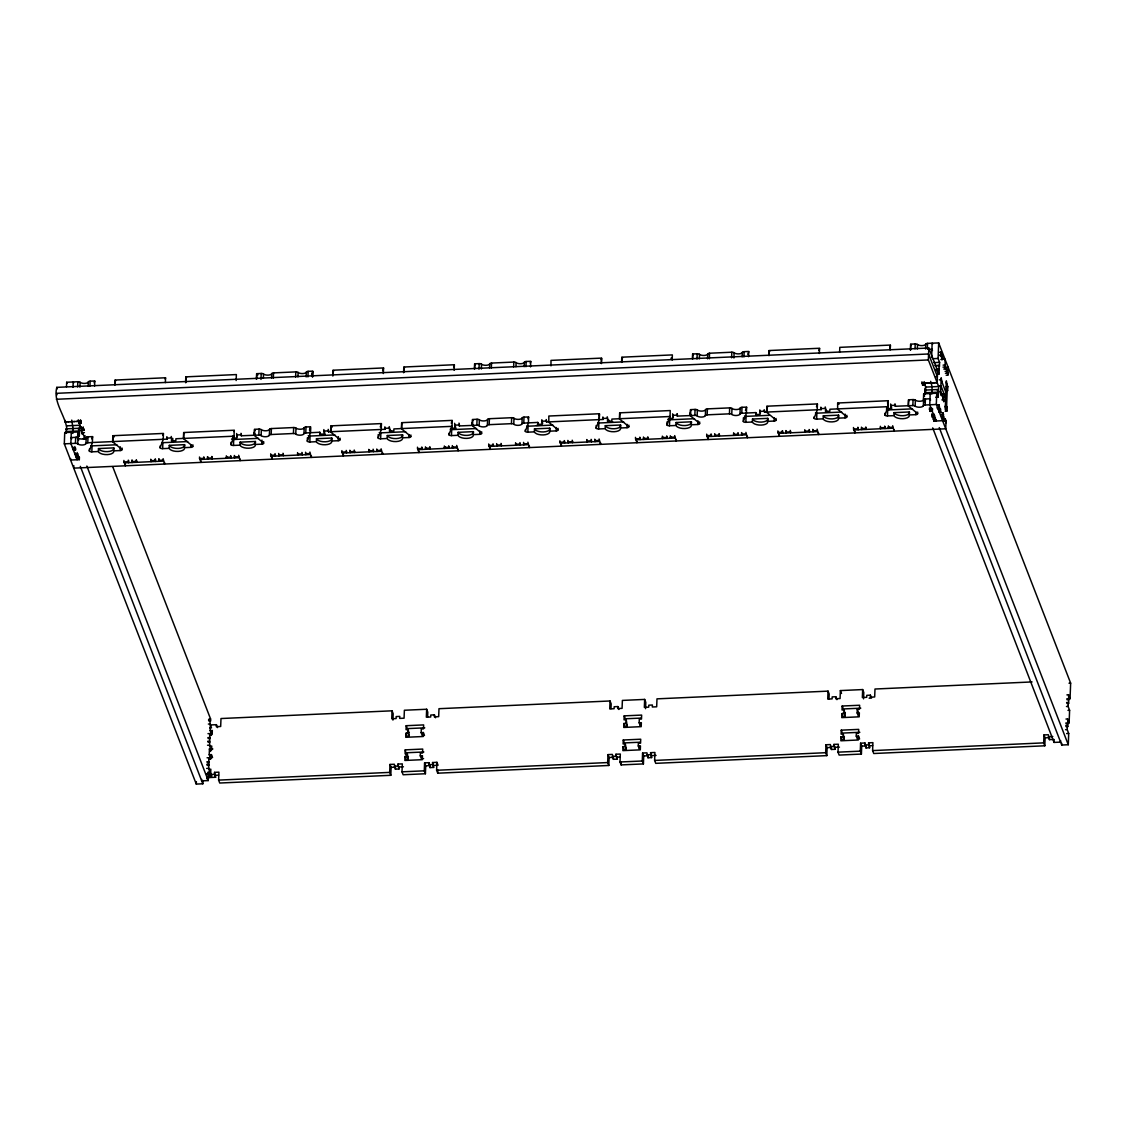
<?xml version="1.0" encoding="UTF-8"?>
<svg xmlns="http://www.w3.org/2000/svg" width="1127" height="1127" viewBox="0 0 1127 1127"><rect width="100%" height="100%" fill="white"/><g stroke="black" fill="none" stroke-linecap="round" stroke-linejoin="round"><path stroke-width="1.5" d="M66.916 429.81C66.084 416.286 52.772 402.48 56.815 387.364L928.817 348.018L937.608 370.698L935.706 370.783M202.945 780.546L202.818 783.786L196.281 784.082L64.309 443.841L64.732 432.585L79.482 431.909L79.327 435.881L77.693 435.966M66.099 421.921L65.155 421.963L65.211 420.399M66.507 386.702L66.676 382.264L77.819 381.729A2.212 0.972 2.2 0 1 80.13 382.292A4.423 1.944 2.2 0 0 84.736 383.405A4.423 1.944 2.2 0 0 88.343 381.912A2.212 0.972 2.2 0 1 90.146 381.18L94.753 380.968L94.583 386.096M66.366 433.247L66.127 428.852L79.2 428.26L79.58 429.232L78.355 429.288M71.748 420.103L73.072 428.781M73.016 387.308L73.213 381.94L73.607 382.983M70.649 458.562L70.592 460.041L79.313 459.647L79.411 457.041M72.889 433.444L72.663 428.556L72.945 429.288M72.663 446.602L72.607 448.081L74.791 447.982L75.537 449.927L73.354 450.025L73.438 447.982M73.833 465.662L73.734 468.142L945.736 428.795L946.046 420.85L945.285 418.906L943.651 418.976M74.791 447.982L74.847 446.503M74.988 452.589L74.931 454.082L77.115 453.984L77.862 455.928L75.678 456.026L75.777 453.787M92.372 442.573L87.779 442.784A2.212 0.972 2.2 0 0 85.976 443.531A4.423 1.944 2.2 0 1 82.37 445.01A4.423 1.944 2.2 0 1 77.749 443.897A2.212 0.972 2.2 0 0 75.439 443.348L75.678 437.389A2.212 0.972 2.2 0 1 77.974 437.938A4.423 1.944 2.2 0 0 82.595 439.051A4.423 1.944 2.2 0 0 86.201 437.572A2.212 0.972 2.2 0 1 88.005 436.825L92.597 436.614L92.386 442.855L89.287 450.955A2.212 0.972 2.2 0 0 91.836 451.828L98.387 451.533A7.748 3.409 2.2 0 0 107.333 454.604A7.748 3.409 2.2 0 0 113.644 450.856L120.18 450.561A2.212 0.972 2.2 0 0 121.984 449.49L122.04 447.997M77.622 386.955L77.819 381.729M75.537 449.927L75.608 448.067M76.439 456.322L76.368 457.801L78.552 457.703L79.313 459.647M77.115 453.984L77.171 452.49M78.707 440.037L77.622 437.234L77.819 431.993L79.327 435.881M78.284 419.808L80.989 428.499L83.173 428.401L83.933 430.345L80.116 430.528M77.242 456.773L77.129 459.746L70.846 443.545L71.283 432.289L71.705 433.388M77.749 443.897L77.974 437.938M79.932 387.139L80.13 382.292M79.073 421.089L78.989 423.315L81.158 423.217L81.243 420.991M77.862 455.928L77.946 453.688M79.482 431.909L79.2 428.26M78.552 457.703L78.608 456.224M79.58 429.232L79.608 424.935M81.158 423.217L80.468 419.793M80.989 428.499L81.059 426.64M80.327 466.353L202.818 783.786M81.862 427.471L81.665 432.43L82.426 434.374L82.496 432.388L84.131 436.6L84.201 438.952M83.173 428.401L83.229 426.922M83.933 430.345L83.99 428.866M84.877 438.924L85.004 435.571M85.976 443.531L86.201 437.572M88.188 386.012L88.343 381.912M87.103 437.699L87.131 436.966M86.864 466.057L208.227 780.574L201.691 780.87L201.747 779.377M87.779 442.784L88.005 436.825M89.963 386.026L90.146 381.18M89.287 450.955L89.357 449.095M91.836 451.828L92.076 445.869L116.87 444.756M98.387 451.533L98.5 448.56L113.757 447.87L113.644 450.856M112.615 441.671L112.841 435.712L163.415 433.43L163.204 439.671L160.09 447.771A2.212 0.972 2.2 0 0 162.654 448.645L169.191 448.349A7.748 3.409 2.2 0 0 178.151 451.406A7.748 3.409 2.2 0 0 184.448 447.658L190.998 447.363A2.212 0.972 2.2 0 0 192.802 446.292L192.858 444.799M114.799 384.899L114.982 380.053L165.556 377.77L165.373 382.617M115.01 384.8L115.179 380.334L115.757 380.799M120.18 450.561L120.321 446.827M125.379 464.324L125.322 465.817L123.871 460.436M128.633 460.478L128.548 462.704L128.239 460.239M132.268 460.309L132.183 462.549L131.873 460.084M136.621 460.295L136.55 462.352L136.226 459.886M151.131 460.196L151.074 461.69L150.764 459.224M155.526 459.252L155.441 461.492L155.117 459.027M159.161 459.098L159.076 461.323L158.752 458.872M160.09 447.771L160.175 445.898M162.654 448.645L162.88 442.686L187.688 441.559M164.627 462.563L164.57 464.042L163.119 458.675M93.471 442.446L167.19 439.121L166.866 436.656M167.19 439.121L167.247 437.628M169.191 448.349L169.304 445.362L184.574 444.672L184.448 447.658M172.459 441.291L171.219 436.459M171.543 438.952L171.459 440.939L175.826 440.742L175.897 438.755L233.993 436.191M172.67 441.869L172.811 438.459M183.419 438.473L183.659 432.514L234.233 430.232L234.022 436.473L230.908 444.573A2.212 0.972 2.2 0 0 233.472 445.447L240.009 445.151A7.748 3.409 2.2 0 0 248.954 448.208A7.748 3.409 2.2 0 0 255.265 444.461L261.802 444.165A2.212 0.972 2.2 0 0 263.605 443.094L263.662 441.601M185.589 382.447L185.8 376.855L236.374 374.573L236.149 380.532M185.786 382.729L185.997 377.136L186.575 377.601M190.998 447.363L191.097 444.756M200.958 460.915L200.902 462.408L199.451 457.027M204.184 457.801L204.128 459.295L203.804 456.829M207.847 456.9L207.762 459.126L207.438 456.674M196.281 784.082L196.366 781.617M212.186 457.069L212.115 458.928L211.806 456.477M206.438 773.714L208.072 773.643L208.227 780.574M209.735 773.756L208.439 764.374L206.805 764.444M207.058 757.795L208.692 757.724L208.918 762.669L208.805 765.346L207.171 765.416M210.594 751.413L209.326 741.2L207.692 741.27M207.988 733.663L209.622 733.592L209.847 738.537L209.707 742.172L208.072 742.242M209.861 727.943L211.496 727.873L209.988 723.985L210.143 720.012L208.509 720.083M208.509 773.291L209.636 776.207L211.82 776.109L210.679 773.192L208.509 773.291L208.453 774.615L214.482 774.348L215.609 777.264L206.692 777.672M209.213 754.724L211.397 754.625L212.538 757.541L210.355 757.64L209.213 754.724L209.397 750.117L211.58 750.018L211.735 746.046L209.552 746.144M211.284 733.508L210.157 730.592L210.369 724.957L216.398 724.689L217.525 727.605M208.889 721.055L210.524 720.984L210.594 718.998L112.7 466.62M209.636 776.094L209.58 777.531L208.072 773.643M210.284 759.26L210.411 756.118M211.214 735.424L211.327 732.268M210.679 773.192L210.834 769.22L208.664 769.318M211.397 754.625L211.242 758.598L209.073 758.696M226.71 456.787L226.654 458.28L226.33 455.815M214.482 774.348L214.567 772.361L218.92 772.164L218.61 780.109L219.751 783.026L390.801 775.306L391.111 767.36L389.984 764.444L394.337 764.247L395.394 769.149L399 768.98L397.958 764.078L402.311 763.881L402.001 771.826L403.142 774.756L425.414 773.742L425.724 765.797L424.583 762.88L428.95 762.683L430.007 767.586L433.613 767.431L432.557 762.528L436.924 762.331L438.051 765.247L433.698 765.444M216.398 724.689L216.328 726.676L220.681 726.478L220.991 718.533L392.041 710.813L393.182 713.729L392.929 720.083M215.609 777.264L214.567 772.361M230.908 444.573L230.993 442.333M231.077 456.59L231.007 458.083L230.697 455.618M233.472 445.447L233.698 439.488A2.212 0.972 2.2 0 1 231.556 439.051M234.712 456.055L234.641 457.914L234.331 455.463M237.219 436.698L236.628 433.515M236.938 436.008L236.867 437.994L232.5 438.192M240.192 459.154L240.136 460.633L238.685 455.266M240.009 445.151L240.121 442.164L255.378 441.474L255.265 444.461M320.913 435.177L319.786 432.261L305.769 432.951A2.212 0.972 2.2 0 0 303.966 433.684A4.423 1.944 2.2 0 1 300.36 435.177A4.423 1.944 2.2 0 1 295.753 434.064A2.212 0.972 2.2 0 0 293.443 433.501L271.17 434.515A2.212 0.972 2.2 0 0 269.367 435.247A4.423 1.944 2.2 0 1 265.761 436.727A4.423 1.944 2.2 0 1 261.14 435.628A2.212 0.972 2.2 0 0 258.83 435.064L241.305 435.783L240.981 433.317M241.305 435.783L241.361 434.289M254.378 435.191L254.068 432.726M254.237 435.276L254.463 429.317L259.069 429.105A2.212 0.972 2.2 0 1 261.365 429.669A4.423 1.944 2.2 0 0 265.986 430.768A4.423 1.944 2.2 0 0 269.592 429.288A2.212 0.972 2.2 0 1 271.396 428.556L293.668 427.542A2.212 0.972 2.2 0 1 295.978 428.105A4.423 1.944 2.2 0 0 300.599 429.218A4.423 1.944 2.2 0 0 304.205 427.725A2.212 0.972 2.2 0 1 306.009 426.992L310.601 426.781L310.376 432.74M256.392 379.25L256.618 373.671L261.21 373.46A2.212 0.972 2.2 0 1 263.521 374.009A4.423 1.944 2.2 0 0 268.127 375.122A4.423 1.944 2.2 0 0 271.734 373.643A2.212 0.972 2.2 0 1 273.537 372.896L295.823 371.896A2.212 0.972 2.2 0 1 298.12 372.445A4.423 1.944 2.2 0 0 302.74 373.558A4.423 1.944 2.2 0 0 306.347 372.079A2.212 0.972 2.2 0 1 308.15 371.346L312.743 371.135L312.517 377.094L312.771 371.417L311.601 374.446M256.604 379.151L256.815 373.939L257.956 374.882M258.83 435.064L259.069 429.105M260.985 379.419L261.21 373.46M261.14 435.628L261.365 429.669M263.352 378.108L263.521 374.009M261.802 444.165L261.971 440.065M269.367 435.247L269.592 429.288M271.565 378.108L271.734 373.643M271.17 434.515L271.396 428.556M273.34 378.123L273.537 372.896M272.17 457.703L272.114 459.196L270.663 453.815M275.397 454.59L275.34 456.083L275.016 453.618M279.031 454.435L278.975 455.914L278.651 453.463M283.384 454.237L283.328 455.717L283.018 453.265M293.443 433.501L293.668 427.542M295.612 377.108L295.823 371.896M295.753 434.064L295.978 428.105M297.951 376.925L298.12 372.445M297.922 453.575L297.866 455.069L297.542 452.603M302.29 453.378L302.233 454.871L301.909 452.406M303.966 433.684L304.205 427.725M306.164 376.925L306.347 372.079M305.769 432.951L306.009 426.992M307.939 376.925L308.15 371.346M305.924 453.209L305.854 454.702L305.544 452.237M340.044 438.164L339.988 439.643A2.212 0.972 2.2 0 1 338.185 440.713L331.634 441.009A7.748 3.409 2.2 0 1 325.337 444.756A7.748 3.409 2.2 0 1 316.377 441.699L309.84 441.995A2.212 0.972 2.2 0 1 307.291 441.122L307.417 437.769M309.84 441.995L310.066 436.036A2.212 0.972 2.2 0 1 308.235 435.755M311.404 455.928L311.348 457.421L309.897 452.04M316.377 441.699L316.49 438.727L331.761 438.037L331.634 441.009M319.786 432.261L319.702 434.247L324.069 434.05L324.139 432.064M325.069 434.402L323.829 429.57M385.237 427.795L385.18 429.288L328.506 431.838L328.182 429.373M328.506 431.838L328.563 430.345M330.605 431.824L330.845 425.865L381.419 423.583L381.208 429.824L378.094 437.924A2.212 0.972 2.2 0 0 380.658 438.797L387.195 438.502A7.748 3.409 2.2 0 0 396.14 441.559A7.748 3.409 2.2 0 0 402.452 437.811L408.988 437.515A2.212 0.972 2.2 0 0 410.792 436.445L410.862 434.966M332.775 375.812L332.986 370.219L383.56 367.937L383.349 373.53M332.986 375.714L333.183 370.487L333.761 370.966M338.185 440.713L338.339 436.614M343.383 454.491L343.326 455.984L341.875 450.603M346.609 451.378L346.553 452.871L346.228 450.406M350.243 451.209L350.187 452.702L349.863 450.237M354.611 451.011L354.554 452.505L354.23 450.039M369.149 450.18L369.078 451.857L368.754 449.391M373.502 450.166L373.446 451.659L373.122 449.194M377.136 449.997L377.08 451.49L376.756 449.025M378.094 437.924L378.221 434.571M380.658 438.797L380.884 432.838A2.212 0.972 2.2 0 1 379.235 432.627M382.617 452.716L382.56 454.209L381.109 448.828M385.18 429.288L384.87 426.823M387.195 438.502L387.308 435.529L402.564 434.839L402.452 437.811M390.322 431.092L389.224 426.626M389.548 429.119L389.463 431.106L393.83 430.908L393.901 428.922L451.997 426.344M390.703 431.261L390.731 430.514M401.423 428.626L401.649 422.667L452.237 420.385L452.012 426.626L448.912 434.726A2.212 0.972 2.2 0 0 451.462 435.6L458.013 435.304A7.748 3.409 2.2 0 0 466.958 438.375A7.748 3.409 2.2 0 0 473.27 434.628L479.806 434.332A2.212 0.972 2.2 0 0 481.609 433.261L481.666 431.768M403.579 372.614L403.804 367.022L454.378 364.739L454.153 370.332M403.79 372.516L404.001 367.303L404.565 367.768M390.801 775.306L389.674 772.389L389.984 764.444M392.041 710.813L391.745 718.758L396.098 718.561L396.183 716.575L399.789 716.406L399.719 718.392L404.072 718.195L404.382 710.249L426.654 709.249L427.781 712.165L427.598 716.927M395.394 769.149L395.478 767.163L391.111 767.36M408.988 437.515L409.115 434.543M399 768.98L397.958 764.078M405.016 756.499L404.861 760.471L422.301 759.683L422.456 755.71L420.272 755.808L420.371 753.132L422.555 753.033L422.71 749.061L405.269 749.849L405.114 753.822L407.298 753.724L408.326 759.316L406.143 759.415L405.016 756.499L407.185 756.4L408.326 759.316M405.903 733.325L405.748 737.297L423.188 736.509L423.343 732.536L421.16 732.635L421.301 728.986L423.484 728.887L423.639 724.915L406.199 725.703L406.044 729.676L408.228 729.578L409.214 736.142L407.03 736.241L405.903 733.325L408.087 733.226L409.214 736.142M418.962 451.082L418.892 452.575L417.441 447.194M406.298 755.414L405.269 749.849M407.185 756.4L407.298 753.724M408.087 733.226L408.228 729.578M422.188 447.968L422.132 449.462L421.808 446.996M425.823 447.799L425.767 449.293L425.442 446.827M430.176 447.602L430.12 449.095L429.796 446.63M425.414 773.742L424.287 770.826L424.583 762.88M426.654 709.249L426.344 717.195L430.711 716.997L430.782 715.011L434.402 714.842L435.529 717.758M430.007 767.586L428.95 762.683M444.714 446.771L444.658 448.447L444.334 445.982M433.613 767.431L432.557 762.528M434.402 714.842L434.318 716.828L438.685 716.645L438.981 708.7L610.045 700.98L611.186 703.896L610.989 708.658M448.912 434.726L448.969 433.247M449.067 446.757L449.011 448.25L448.701 445.785M1053.914 739.439L1049.392 739.636L1048.335 734.734L1043.982 734.931L1045.109 737.847L1044.814 745.792L873.749 753.512L872.608 750.596L872.918 742.651L868.565 742.848L869.621 747.75L866.001 747.919L864.944 743.003L860.591 743.2L861.718 746.116L861.408 754.062L839.136 755.076L838.009 752.16L838.319 744.214L833.952 744.412L835.008 749.314L831.402 749.469L830.345 744.567L825.978 744.764L827.119 747.68L826.809 755.625L655.745 763.345L654.618 760.429L654.914 752.484L650.561 752.681L651.617 757.583L647.997 757.753L646.954 752.85L642.587 753.047L643.714 755.963L643.418 763.909L621.132 764.909L620.005 761.993L620.315 754.048L615.948 754.245L617.004 759.147L613.398 759.316L612.341 754.414L607.974 754.611L609.115 757.527L608.805 765.472L437.741 773.192L436.614 770.276L436.924 762.331M437.741 773.192L437.868 770.009M451.462 435.6L451.702 429.641L476.496 428.528M452.702 446.588L452.645 448.081L452.321 445.616M455.857 428.499L454.632 423.301M454.942 426.161L454.871 428.147L450.504 428.345M458.196 449.307L458.14 450.8L456.689 445.419M458.013 435.304L458.125 432.331L473.382 431.641L473.27 434.628M538.917 425.344L537.776 422.428L523.773 423.104A2.212 0.972 2.2 0 0 521.97 423.851A4.423 1.944 2.2 0 1 518.364 425.33A4.423 1.944 2.2 0 1 513.757 424.217A2.212 0.972 2.2 0 0 511.447 423.667L489.174 424.668A2.212 0.972 2.2 0 0 487.357 425.414A4.423 1.944 2.2 0 1 483.751 426.894A4.423 1.944 2.2 0 1 479.144 425.781A2.212 0.972 2.2 0 0 476.834 425.231L459.309 425.936L458.999 423.104M459.309 425.936L459.365 424.442M472.382 425.344L472.058 422.893M472.241 425.442L472.467 419.483L477.059 419.272A2.212 0.972 2.2 0 1 479.369 419.822A4.423 1.944 2.2 0 0 483.99 420.935A4.423 1.944 2.2 0 0 487.597 419.455A2.212 0.972 2.2 0 1 489.4 418.709L511.672 417.708A2.212 0.972 2.2 0 1 513.982 418.258A4.423 1.944 2.2 0 0 518.589 419.371A4.423 1.944 2.2 0 0 522.195 417.892A2.212 0.972 2.2 0 1 523.999 417.145L528.605 416.948L528.394 423.188L525.281 431.289A2.212 0.972 2.2 0 0 527.845 432.162L534.381 431.866A7.748 3.409 2.2 0 0 543.327 434.923A7.748 3.409 2.2 0 0 549.638 431.176L556.174 430.88A2.212 0.972 2.2 0 0 557.978 429.81L558.048 428.316M474.411 369.036L474.608 363.824L479.214 363.627A2.212 0.972 2.2 0 1 481.511 364.176A4.423 1.944 2.2 0 0 486.131 365.289A4.423 1.944 2.2 0 0 489.738 363.81A2.212 0.972 2.2 0 1 491.541 363.063L513.813 362.063A2.212 0.972 2.2 0 1 516.124 362.612A4.423 1.944 2.2 0 0 520.744 363.725A4.423 1.944 2.2 0 0 524.351 362.246A2.212 0.972 2.2 0 1 526.154 361.499L530.747 361.302L530.535 366.881M474.622 368.938L474.805 364.106L475.383 364.57M476.834 425.231L477.059 419.272M478.989 369.205L479.214 363.627M479.144 425.781L479.369 419.822M481.328 369.022L481.511 364.176M479.806 434.332L479.933 430.979M487.357 425.414L487.597 419.455M489.583 367.909L489.738 363.81M489.174 424.668L489.4 418.709M491.358 367.909L491.541 363.063M490.175 447.87L490.118 449.363L488.667 443.982M493.401 444.756L493.344 446.25L493.02 443.784M497.035 444.587L496.979 446.081L496.655 443.615M501.388 444.39L501.332 445.883L501.008 443.418M511.447 423.667L511.672 417.708M513.63 366.895L513.813 362.063M513.757 424.217L513.982 418.258M515.969 366.712L516.124 362.612M515.927 443.545L515.87 445.221L515.546 442.77M520.28 443.545L520.223 445.038L519.913 442.573M521.97 423.851L522.195 417.892M524.168 366.712L524.351 362.246M523.773 423.104L523.999 417.145M525.943 366.712L526.154 361.499M523.914 443.376L523.858 444.869L523.548 442.404M525.281 431.289L525.337 429.796M527.845 432.162L528.07 426.203L552.864 425.076M529.408 446.095L529.352 447.588L527.901 442.207M534.381 431.866L534.494 428.88L549.751 428.19L549.638 431.176M537.776 422.428L537.706 424.414L542.073 424.217L542.143 422.231M542.636 423.47L541.819 419.737M603.255 417.582L603.184 419.441L546.51 422.005L546.186 419.54M546.51 422.005L546.567 420.512M550.99 365.866L550.99 360.386L601.564 358.104L601.367 363.317M556.174 430.88L556.315 427.527M561.387 444.658L561.331 446.137L559.88 440.77M564.627 441.164L564.557 443.038L564.233 440.572M568.247 441.375L568.191 442.869L567.867 440.403M572.601 441.178L572.544 442.672L572.234 440.206M587.153 440.15L587.082 442.009L586.758 439.558M591.506 439.953L591.436 441.812L591.126 439.361M595.126 440.164L595.07 441.657L594.76 439.192M628.852 425.118L628.796 426.612A2.212 0.972 2.2 0 1 626.992 427.682L620.456 427.978A7.748 3.409 2.2 0 1 614.145 431.726A7.748 3.409 2.2 0 1 605.199 428.669L598.648 428.964A2.212 0.972 2.2 0 1 596.098 428.091L596.197 425.485M598.648 428.964L598.888 423.005L623.682 421.878M599.184 419.709L599.423 413.75L548.835 416.032L548.807 422.259L557.978 429.81M601.381 363.598L601.579 358.386L601.184 359.4M600.621 442.883L600.564 444.376L599.113 438.995M603.184 419.441L602.86 416.99M605.199 428.669L605.312 425.682L620.568 425.006L620.456 427.978M608.608 421.977L607.228 416.793M607.538 419.272L607.467 421.259L611.82 421.061L611.905 419.075L670.001 416.511M608.679 422.16L608.763 419.934M619.427 418.793L619.653 412.834L670.227 410.552L670.016 416.793L666.916 424.893A2.212 0.972 2.2 0 0 669.466 425.767L676.003 425.471A7.748 3.409 2.2 0 0 684.962 428.528A7.748 3.409 2.2 0 0 691.274 424.78L697.81 424.485A2.212 0.972 2.2 0 0 699.613 423.414L699.67 421.935M621.597 362.401L621.794 357.189L672.368 354.906L672.171 360.119M621.808 362.302L621.991 357.456L622.569 357.935M608.805 765.472L607.678 762.556L607.974 754.611M610.045 700.98L609.735 708.925L614.102 708.728L614.173 706.742L617.793 706.573L618.92 709.489M613.398 759.316L613.468 757.33L609.115 757.527M626.992 427.682L627.119 424.33M617.004 759.147L615.948 754.245M617.793 706.573L617.709 708.559L622.076 708.362L622.386 700.416L644.658 699.416L645.785 702.332L645.546 708.686M621.132 764.909L621.259 761.739M623.006 746.652L622.865 750.624L640.305 749.849L640.446 745.877L638.276 745.975L638.375 743.285L640.559 743.186L640.714 739.213L623.273 740.002L623.118 743.975L625.288 743.876L626.316 749.469L624.147 749.568L623.006 746.652L625.189 746.553L626.316 749.469M623.907 723.478L623.752 727.45L641.193 726.661L641.348 722.689L639.164 722.787L639.305 719.153L641.488 719.054L641.643 715.082L624.203 715.87L624.048 719.843L626.232 719.744L627.218 726.295L625.034 726.394L623.907 723.478L626.091 723.379L627.218 726.295M636.952 441.249L636.896 442.728L635.445 437.361M625.189 746.553L625.288 743.876M626.091 723.379L626.232 719.744M640.206 437.755L640.122 439.615L639.812 437.163M643.813 437.966L643.756 439.46L643.447 436.994M648.18 437.769L648.124 439.262L647.8 436.797M639.502 746.201L639.403 748.891L638.276 745.975M640.39 723.28L640.291 725.703L639.164 722.787M643.418 763.909L642.277 760.993L642.587 753.047M644.658 699.416L644.348 707.362L648.715 707.164L648.786 705.178L652.392 705.009L652.322 706.995L656.675 706.798L656.985 698.853L828.049 691.133L829.176 694.049L828.993 698.825M647.997 757.753L648.081 755.766L643.714 755.963M662.732 436.741L662.648 438.6L662.338 436.149M651.617 757.583L650.561 752.681M667.085 436.543L667.015 438.403L666.691 435.952M666.916 424.893L667.029 421.921M669.466 425.767L669.692 419.808A2.212 0.972 2.2 0 1 667.705 419.455M670.706 436.755L670.65 438.248L670.326 435.783M673.368 417.399L672.622 413.834M672.946 416.328L672.861 418.314L668.508 418.511M676.2 439.474L676.144 440.967L674.693 435.585M676.003 425.471L676.13 422.498L691.386 421.808L691.274 424.78M756.921 415.511L755.78 412.595L741.777 413.271A2.212 0.972 2.2 0 0 739.974 414.018A4.423 1.944 2.2 0 1 736.368 415.497A4.423 1.944 2.2 0 1 731.747 414.384A2.212 0.972 2.2 0 0 729.451 413.834L707.164 414.835A2.212 0.972 2.2 0 0 705.361 415.581A4.423 1.944 2.2 0 1 701.755 417.06A4.423 1.944 2.2 0 1 697.148 415.948A2.212 0.972 2.2 0 0 694.838 415.384L677.299 416.102L676.989 413.637M677.299 416.102L677.369 414.243M690.386 415.511L690.062 413.045M690.245 415.595L690.471 409.636L695.063 409.425A2.212 0.972 2.2 0 1 697.374 409.989A4.423 1.944 2.2 0 0 701.98 411.101A4.423 1.944 2.2 0 0 705.601 409.622A2.212 0.972 2.2 0 1 707.404 408.876L729.676 407.875A2.212 0.972 2.2 0 1 731.986 408.425A4.423 1.944 2.2 0 0 736.593 409.538A4.423 1.944 2.2 0 0 740.2 408.059A2.212 0.972 2.2 0 1 742.003 407.312L746.609 407.101L746.384 413.341L743.285 421.442A2.212 0.972 2.2 0 0 745.835 422.315L752.385 422.019A7.748 3.409 2.2 0 0 761.331 425.09A7.748 3.409 2.2 0 0 767.642 421.343L774.179 421.047A2.212 0.972 2.2 0 0 775.982 419.977L776.038 418.483M692.429 358.837L692.612 353.991L697.204 353.779A2.212 0.972 2.2 0 1 699.515 354.343A4.423 1.944 2.2 0 0 704.136 355.456A4.423 1.944 2.2 0 0 707.742 353.963A2.212 0.972 2.2 0 1 709.545 353.23L731.817 352.216A2.212 0.972 2.2 0 1 734.128 352.779A4.423 1.944 2.2 0 0 738.734 353.892A4.423 1.944 2.2 0 0 742.341 352.399A2.212 0.972 2.2 0 1 744.144 351.666L748.751 351.455L748.553 356.667M692.626 359.104L692.809 354.258L693.387 354.737M694.838 415.384L695.063 409.425M697.007 358.992L697.204 353.779M697.148 415.948L697.374 409.989M699.346 358.809L699.515 354.343M697.81 424.485L697.951 420.765M705.361 415.581L705.601 409.622M707.559 358.809L707.742 353.963M707.164 414.835L707.404 408.876M709.334 358.809L709.545 353.23M708.165 438.037L708.108 439.516L706.657 434.149M711.419 434.543L711.334 436.403L711.024 433.951M715.053 434.374L714.969 436.248L714.659 433.782M719.392 434.374L719.336 436.05L719.012 433.585M729.451 413.834L729.676 407.875M731.606 357.808L731.817 352.216M731.747 414.384L731.986 408.425M733.931 357.992L734.128 352.779M733.945 433.346L733.874 435.388L733.55 432.923M738.298 433.332L738.227 435.191L737.903 432.726M739.974 414.018L740.2 408.059M742.172 356.879L742.341 352.399M741.777 413.271L742.003 407.312M743.947 356.879L744.144 351.666M741.932 433.162L741.862 435.036L741.538 432.571M743.285 421.442L743.426 417.723M745.835 422.315L746.074 416.356A2.212 0.972 2.2 0 1 744.426 416.145M747.412 436.262L747.356 437.755L745.905 432.374M752.385 422.019L752.498 419.047L767.755 418.356L767.642 421.343M755.78 412.595L755.71 414.581L760.063 414.384L760.147 412.397M760.429 413.088L759.823 409.904M821.245 408.115L821.189 409.608L764.5 412.172L764.191 409.707M764.5 412.172L764.557 410.679M766.614 412.158L766.839 406.199L817.413 403.917L817.202 410.158L814.103 418.258A2.212 0.972 2.2 0 0 816.652 419.131L823.189 418.835A7.748 3.409 2.2 0 0 832.149 421.892A7.748 3.409 2.2 0 0 838.46 418.145L844.996 417.849A2.212 0.972 2.2 0 0 846.8 416.779L846.856 415.285M768.797 355.385L768.98 350.539L819.568 348.257L819.357 353.469M768.994 355.667L769.192 350.821L769.755 351.286M774.179 421.047L774.305 417.694M779.377 434.811L779.321 436.304L777.869 430.923M782.645 430.965L782.561 433.191L782.237 430.725M786.266 431.162L786.181 433.036L785.871 430.57M790.619 431.162L790.548 432.838L790.224 430.373M805.143 430.683L805.087 432.176L804.763 429.711M809.51 430.12L809.44 431.979L809.116 429.514M813.145 429.95L813.074 431.81L812.75 429.359M814.103 418.258L814.159 416.765M816.652 419.131L816.892 413.172L841.686 412.045M818.625 433.05L818.568 434.529L817.117 429.162M821.189 409.608L820.865 407.143M823.189 418.835L823.316 415.849L838.573 415.159L838.46 418.145M826.528 411.961L825.232 406.946M825.542 409.439L825.471 411.425L829.824 411.228L829.909 409.242L888.006 406.678L888.231 400.719L837.657 403.001L837.629 409.228L846.8 416.779M826.697 411.961L826.739 410.834M839.615 352.188L839.798 347.355L890.372 345.073L890.189 349.905L890.386 345.355L889.809 346.862M826.809 755.625L825.668 752.709L825.978 744.764M828.049 691.133L827.739 699.078L832.106 698.881L832.177 696.895L835.797 696.74L836.924 699.656M831.402 749.469L831.472 747.483L827.119 747.68M844.996 417.849L845.137 414.116M835.008 749.314L833.952 744.412M835.797 696.74L835.713 698.726L840.08 698.529L840.376 690.583L862.662 689.569L863.789 692.485L863.536 698.853M841.01 736.819L840.855 740.791L858.295 740.002L858.45 736.03L856.266 736.128L856.379 733.452L858.549 733.353L858.704 729.38L841.263 730.169L841.108 734.142L843.292 734.043L844.32 739.636L842.137 739.735L841.01 736.819L843.193 736.72L844.32 739.636M841.911 713.645L841.756 717.617L859.197 716.828L859.352 712.856L857.168 712.954L857.309 709.32L859.492 709.221L859.633 705.248L842.193 706.023L842.052 710.01L844.222 709.911L845.222 716.462L843.038 716.561L841.911 713.645L844.081 713.546L845.222 716.462M854.956 431.402L854.9 432.895L853.449 427.513M843.193 736.72L843.292 734.043M844.081 713.546L844.222 709.911M858.211 427.542L858.126 429.781L857.802 427.316M861.831 427.753L861.761 429.612L861.437 427.161M866.184 427.753L866.128 429.415L865.804 426.964M861.408 754.062L860.281 751.146L860.591 743.2M862.662 689.569L862.352 697.514L866.705 697.317L866.79 695.331L870.396 695.176L871.523 698.092L869.128 698.205M866.001 747.919L864.944 743.003M880.708 427.274L880.652 428.767L880.342 426.302M869.621 747.75L868.565 742.848M870.396 695.176L870.326 697.162L874.679 696.965L874.989 689.02L1032.078 681.934M917.674 412.088L917.617 413.581A2.212 0.972 2.2 0 1 915.814 414.651L909.264 414.947A7.748 3.409 2.2 0 1 902.952 418.695A7.748 3.409 2.2 0 1 894.007 415.638L887.47 415.933A2.212 0.972 2.2 0 1 884.906 415.06L884.991 413.2M885.089 426.71L885.019 428.57L884.695 426.105M887.47 415.933L887.696 409.974L912.49 408.847M888.724 426.541L888.654 428.401L888.33 425.95M891.725 408.467L890.626 404.001M890.95 406.495L890.865 408.481L886.512 408.678M894.19 429.641L894.134 431.12L892.683 425.752M894.007 415.638L894.12 412.651L909.39 411.961L909.264 414.947M939.256 427.598L1061.733 745.032L1068.283 744.736L936.312 404.494L925.168 405.002A2.212 0.972 2.2 0 0 923.365 405.734A4.423 1.944 2.2 0 1 919.759 407.213A4.423 1.944 2.2 0 1 915.138 406.114A2.212 0.972 2.2 0 0 912.842 405.551L895.303 406.269L894.979 403.804M895.303 406.269L895.359 404.776M908.235 405.762L908.475 399.803L913.067 399.592A2.212 0.972 2.2 0 1 915.378 400.155A4.423 1.944 2.2 0 0 919.984 401.254A4.423 1.944 2.2 0 0 923.591 399.775A2.212 0.972 2.2 0 1 925.394 399.043L925.168 405.002M910.391 350.117L910.616 344.158L915.209 343.946A2.212 0.972 2.2 0 1 917.519 344.496A4.423 1.944 2.2 0 0 922.125 345.609A4.423 1.944 2.2 0 0 925.746 344.129A2.212 0.972 2.2 0 1 927.549 343.383L938.678 342.918L1070.65 683.159L1070.044 698.712L1066.748 698.867M910.602 350.018L910.813 344.425L911.391 344.904M912.842 405.551L913.067 399.592M915.025 348.792L915.209 343.946M915.138 406.114L915.378 400.155M917.35 348.976L917.519 344.496M915.814 414.651L915.913 412.045M924.887 383.659L924.83 385.152L922.647 385.251L921.942 381.814M922.647 385.251L922.745 382.645M924.549 401.86L923.464 399.071L923.661 393.83L938.397 393.154L938.242 397.127L935.79 397.239M924.126 381.63L925.831 387.744M923.365 405.734L923.591 399.775M925.549 348.976L925.746 344.129M937.284 390.534L938.509 390.477L938.664 386.505L925.577 387.096L925.408 392.379L924.718 388.942M925.309 393.985L925.042 390.097L938.129 389.505L938.509 390.477M927.324 348.976L927.549 343.383M938.664 386.505L928.352 359.936L928.817 348.018M932.607 408.833L932.283 411.27L930.099 411.369L929.409 407.932M930.677 381.335L932.114 386.8L931.846 393.943M931.592 357.569L932.142 343.186L932.578 344.313M930.099 411.369L930.212 408.383M931.578 407.833L931.522 409.326L929.352 409.425M934.677 415.398L934.607 417.258L932.423 417.356L931.733 413.933M932.423 417.356L932.508 415.13M932.705 427.88L1054.069 742.411L1060.606 742.115L1060.662 740.622M941.256 412.82L942.89 412.75L942.595 420.695L933.874 421.089L933.17 417.652M933.903 413.834L933.846 415.314L931.677 415.412M933.874 421.089L933.959 418.85M935.354 417.553L935.297 419.047L933.114 419.145M936.312 404.494L936.734 393.238L938.242 397.127M936.199 382.659L937.143 382.617L937.636 370.065L939.143 373.953L937.509 374.023M938.213 366.388L939.439 366.331L939.594 362.359L938.087 358.471L938.678 342.918M936.114 419.498L936.044 420.991L929.761 404.79L930.198 393.534L930.479 394.267M938.397 393.154L938.129 389.505M939.143 373.953L939.059 365.359L934.973 365.542M940.608 356.512L942.651 356.4L942.693 359.555L940.989 352.159M941.425 393.633L941.341 395.619L940.594 393.675L941.2 377.784L941.876 381.715M943.06 397.845L943.736 401.775L944.046 393.83L942.13 393.915M942.89 412.75L943.581 416.68L941.524 416.779M943.778 369.078L945.412 369.008L945.483 367.022L943.017 367.134M945.891 392.45L941.13 379.771L939.228 379.855M946.271 382.701L947.765 386.716L947.61 390.689L945.976 390.759M945.215 420.892L945.285 418.906M946.159 375.235L947.807 375.164L947.117 371.234L945.074 371.332M946.074 409.27L945.99 411.256L945.243 409.312L946.342 380.841L947.018 384.772M946.455 410.242L947.398 385.744M947.807 375.164L948.103 367.191L946.469 367.289M945.187 411.285L946.821 411.214L946.976 407.241L946.595 406.269L944.961 406.34M1044.814 745.792L1043.672 742.876L1043.982 734.931M1049.392 739.636L1049.476 737.65L1045.109 737.847M1054.069 742.411L1053.928 739.875M1061.733 745.032L1061.803 743.369M1068.283 744.736L1068.706 733.48L1067.199 729.592L1067.354 725.619L1065.719 725.689M1065.973 719.04L1067.607 718.97L1067.832 723.914L1067.734 726.591L1066.1 726.661M1065.818 723.013L1069.114 722.858L1069.608 710.306L1068.1 706.418L1068.255 702.445L1066.607 702.515M1066.903 694.894L1068.537 694.824L1068.762 699.768L1068.621 703.417L1066.987 703.487M940.918 352.145L942.538 359.4L940.904 359.485L942.538 359.372M94.175 382.771L94.767 381.25M91.836 438.924L92.625 436.896M165.19 379.066L165.57 378.052M162.851 435.219L163.429 433.712M233.852 431.528L234.247 430.514M309.46 430.105L310.038 428.584M310.418 427.57L310.39 433.022L307.291 441.122M382.602 370.755L383.574 368.219M380.264 426.908L381.433 423.865M453.618 367.05L454.392 365.021M451.279 423.203L452.251 420.667M530.183 363.091L530.761 361.584M528.042 418.751L528.619 417.229M599.043 415.046L599.437 414.032L599.198 419.991L596.098 428.091M671.03 358.724L671.424 357.724M747.793 354.272L748.765 351.737M745.454 410.425L746.623 407.382M818.808 350.567L819.583 348.539M816.469 406.72L817.427 404.199M887.47 403.015L888.245 401.001L888.02 406.96L884.906 415.06M938.96 404.804L938.847 407.735L940.665 412.2L938.974 404.847L937.368 404.973L939.045 405.016L938.932 408.002L937.298 408.073M928.169 349.314L931.916 349.116L932.452 350.511M939.397 352.328L941.073 352.342L940.96 355.329L939.326 355.399L940.918 355.23M932.762 358.71L938.087 358.471M56.35 399.282L928.352 359.936M943.327 359.189L944.961 359.09L945.412 369.008M933.86 362.626L939.594 362.359M943.102 365.12L944.736 365.049L947.877 373.15M936.058 369.135L938.918 369.008M936.002 370.135L939.298 369.98M945.412 373.291L947.046 373.22M935.466 376.742L937.382 376.657L928.578 353.977L56.575 393.323L57.125 394.746M65.155 421.963L80.411 421.273M921.886 383.307L937.143 382.617M68.014 421.836L68.958 421.794M70.874 421.709L71.818 421.667M73.734 421.583L74.692 421.54M76.594 421.442L77.552 421.399M924.746 383.18L926.662 383.081M927.606 383.039L929.521 382.955M930.479 382.912L932.381 382.828M933.339 382.786L935.241 382.701M938.988 385.814L940.904 385.73L945.68 398.042M66.662 425.851L79.735 425.259M946.131 386.786L947.765 386.716M924.661 390.435L925.887 390.379M945.609 389.787L947.243 389.717L947.61 390.689M925.831 391.041L925.042 390.097M938.763 391.773L940.665 391.689L943.806 399.789L941.904 399.874M66.028 431.528L79.101 430.937M924.943 392.774L938.03 392.182M83.483 432.669L84.44 432.627M71.41 438.445L71.071 437.586L77.622 437.234M923.464 399.071L930 398.775L930.536 400.17M83.257 438.628L86.117 438.488M166.81 438.149L171.163 437.952M236.571 435.008L240.924 434.811M254.012 434.219L255.364 434.149M323.773 431.063L328.126 430.866M384.8 428.316L389.167 428.119M454.561 425.161L458.928 424.964M472.002 424.372L472.819 424.344M541.763 421.23L546.13 421.033M602.804 418.469L607.171 418.272M672.565 415.328L676.933 415.13M690.006 414.539L691.372 414.482M759.767 411.397L764.134 411.2M820.808 408.636L825.161 408.439M890.569 405.495L894.923 405.297M64.309 443.841L75.439 443.348M536.466 425.428L540.551 425.245M611.397 422.047L612.764 421.977M886.625 409.622L889.344 409.495M233.698 439.488L258.492 438.361M310.066 436.036L334.874 434.923M380.884 432.838L405.678 431.726M669.692 419.808L694.5 418.695M746.074 416.356L769.093 415.328M946.976 407.241L945.342 407.312L946.821 411.214M937.255 407.946L938.89 407.875M938.171 409.171L940.651 409.143L940.51 412.045L938.876 412.116M941.186 414.806L943.651 414.694M943.567 420.963L946.046 420.85M123.815 461.929L128.182 461.732M131.817 461.577L136.17 461.38M150.708 460.718L155.061 460.52M158.696 460.351L163.063 460.154M199.394 458.52L203.748 458.323M207.382 458.154L211.749 457.956M226.273 457.308L230.641 457.111M234.275 456.942L238.628 456.745M270.607 455.308L274.96 455.111M278.594 454.942L282.962 454.745M297.486 454.096L301.853 453.899M305.487 453.73L309.84 453.533M341.819 452.096L346.172 451.899M349.807 451.73L354.174 451.533M368.698 450.885L373.065 450.687M376.7 450.518L381.053 450.321M417.384 448.687L421.752 448.49M425.386 448.321L429.739 448.123M444.277 447.475L448.631 447.278M452.265 447.109L456.632 446.912M488.597 445.475L492.964 445.278M496.598 445.109L500.952 444.911M515.49 444.249L519.857 444.052M523.477 443.897L527.845 443.7M559.823 442.249L564.176 442.066M567.811 441.897L572.164 441.699M586.702 441.037L591.069 440.84M594.704 440.685L599.057 440.488M635.389 438.84L639.756 438.642M643.39 438.488L647.743 438.29M662.282 437.628L666.635 437.431M670.269 437.276L674.636 437.079M706.601 435.628L710.968 435.431M714.603 435.276L718.956 435.078M733.494 434.416L737.847 434.219M741.481 434.064L745.849 433.867M777.813 432.416L782.18 432.219M785.815 432.064L790.168 431.866M804.706 431.204L809.059 431.007M812.694 430.838L817.061 430.641M853.393 429.007L857.746 428.809M861.38 428.64L865.747 428.443M880.272 427.795L884.639 427.598M888.273 427.429L892.626 427.232M124.195 462.887L163.429 461.112M199.761 459.478L239.009 457.703M270.987 456.28L310.221 454.505M342.199 453.054L381.433 451.279M417.765 449.645L457.013 447.87M488.977 446.433L528.225 444.658M560.189 443.207L599.437 441.446M635.769 439.798L675.003 438.037M706.981 436.6L746.215 434.839M778.193 433.374L817.441 431.599M853.773 429.965L893.007 428.19M208.96 719.068L210.594 718.998M1069.016 683.23L1070.65 683.159M208.354 724.055L209.988 723.985M210.157 730.592L212.327 730.493L212.172 734.466L210.002 734.565M207.833 737.636L210.312 737.509M424.766 727.831L407.326 728.62L406.199 725.703M641.024 718.082L625.33 718.787L624.203 715.87M860.774 708.165L843.334 708.953L842.193 706.023M208.213 738.608L209.847 738.537M1067.128 699.839L1068.762 699.768M407.171 732.592L409.355 732.494M843.179 712.926L845.363 712.827M207.537 745.243L209.171 745.172M1066.466 706.488L1068.1 706.418M209.044 749.131L212.862 748.962M1067.973 710.376L1069.608 710.306M206.903 761.767L208.974 761.669M406.396 752.766L423.837 751.977M640.094 742.214L624.4 742.918L623.273 740.002M859.845 732.296L842.404 733.085L841.263 730.169M207.283 762.74L208.918 762.669M1066.198 723.985L1067.832 723.914M406.241 756.738L408.425 756.64M842.249 737.058L844.433 736.959M423.583 758.626L421.399 758.725L420.272 755.808M206.65 768.417L208.284 768.346M1065.564 729.662L1067.199 729.592M207.748 772.333L209.791 772.234M1066.663 733.564L1068.706 733.48M394.267 766.233L397.873 766.064M428.866 764.669L432.486 764.515M612.271 756.4L615.877 756.231M646.87 754.836L650.49 754.667M830.261 746.553L833.881 746.398M864.874 745.003L868.48 744.834M1048.265 736.72L1052.787 736.523M215.694 775.277L218.596 775.151M399.085 766.994L403.438 766.797M425.724 765.797L430.077 765.599M617.089 757.161L619.991 757.034M651.688 755.597L656.055 755.4M835.079 747.328L839.446 747.131M861.718 746.116L866.085 745.933M869.692 745.764L872.594 745.637M206.664 778.658L208.298 778.588M218.61 780.109L389.674 772.389M402.001 771.826L424.287 770.826M436.614 770.276L607.678 762.556M620.005 761.993L642.277 760.993M654.618 760.429L825.668 752.709M838.009 752.16L860.281 751.146M872.608 750.596L1043.672 742.876M909.235 400.55L908.672 400.071L908.432 406.03L917.617 413.581M837.854 403.269L838.995 404.213M767.614 406.932L767.036 406.467L766.811 412.426L775.982 419.977M691.245 410.383L690.668 409.918L690.442 415.877L699.613 423.414M620.428 413.581L619.85 413.102L619.625 419.061L628.796 426.612M473.241 420.216L472.664 419.751L472.438 425.71L481.609 433.261M402.424 423.414L401.846 422.949L401.621 428.908L410.792 436.445M332.183 427.091L331.042 426.147L330.803 432.106L339.988 439.643M255.237 430.063L254.66 429.584L254.434 435.543L263.605 443.094M184.419 433.261L183.856 432.782L183.616 438.741L192.802 446.292M114.179 436.924L113.038 435.98L112.813 441.939L121.984 449.49M1068.537 694.824L1070.044 698.712M939.059 365.359L939.439 366.331M1068.255 702.445L1068.621 703.417M1067.607 718.97L1069.114 722.858M1067.354 725.619L1067.734 726.591M942.82 414.736L945.962 422.836M923.661 393.83L924.577 396.197M886.583 406.692L887.71 409.608M857.309 709.32L858.436 712.236M857.168 712.954L858.295 715.87M858.45 736.03L859.577 738.946L857.408 739.044L856.266 736.128M840.376 690.583L841.517 693.499M445.334 446.912L445.757 448.011M369.684 450.152L370.191 451.42M423.343 732.536L424.47 735.452L422.301 735.551L421.16 732.635M232.585 436.205L233.712 439.121M210.143 720.012L210.524 720.984M209.622 733.592L210.284 735.283M209.326 741.2L209.707 742.172M66.676 382.264L67.071 383.279M208.692 757.724L209.354 759.429M208.439 764.374L208.805 765.346M56.815 387.364L57.364 388.787M71.071 437.53L71.621 438.924M66.127 428.852L66.507 429.824M64.732 432.585L65.028 433.317M451.702 429.641A2.212 0.972 2.2 0 1 450.237 429.486M162.88 442.686A2.212 0.972 2.2 0 1 161.626 442.573M92.076 445.869A2.212 0.972 2.2 0 1 90.822 445.771M887.696 409.974A2.212 0.972 2.2 0 1 886.442 409.862M816.892 413.172A2.212 0.972 2.2 0 1 815.427 413.017M598.888 423.005A2.212 0.972 2.2 0 1 597.845 422.935M528.07 426.203A2.212 0.972 2.2 0 1 526.816 426.091M909.39 411.961A7.748 3.409 2.2 0 1 903.079 415.708A7.748 3.409 2.2 0 1 894.12 412.651M838.573 415.159A7.748 3.409 2.2 0 1 832.261 418.906A7.748 3.409 2.2 0 1 823.316 415.849M767.755 418.356A7.748 3.409 2.2 0 1 761.443 422.104A7.748 3.409 2.2 0 1 752.498 419.047M691.386 421.808A7.748 3.409 2.2 0 1 685.075 425.555A7.748 3.409 2.2 0 1 676.13 422.498M620.568 425.006A7.748 3.409 2.2 0 1 614.257 428.753A7.748 3.409 2.2 0 1 605.312 425.682M549.751 428.19A7.748 3.409 2.2 0 1 543.439 431.937A7.748 3.409 2.2 0 1 534.494 428.88M113.757 447.87A7.748 3.409 2.2 0 1 107.445 451.617A7.748 3.409 2.2 0 1 98.5 448.56M184.574 444.672A7.748 3.409 2.2 0 1 178.263 448.419A7.748 3.409 2.2 0 1 169.304 445.362M255.378 441.474A7.748 3.409 2.2 0 1 249.067 445.221A7.748 3.409 2.2 0 1 240.121 442.164M331.761 438.037A7.748 3.409 2.2 0 1 325.449 441.784A7.748 3.409 2.2 0 1 316.49 438.727M402.564 434.839A7.748 3.409 2.2 0 1 396.253 438.586A7.748 3.409 2.2 0 1 387.308 435.529M473.382 431.641A7.748 3.409 2.2 0 1 467.071 435.388A7.748 3.409 2.2 0 1 458.125 432.331"/></g></svg>
